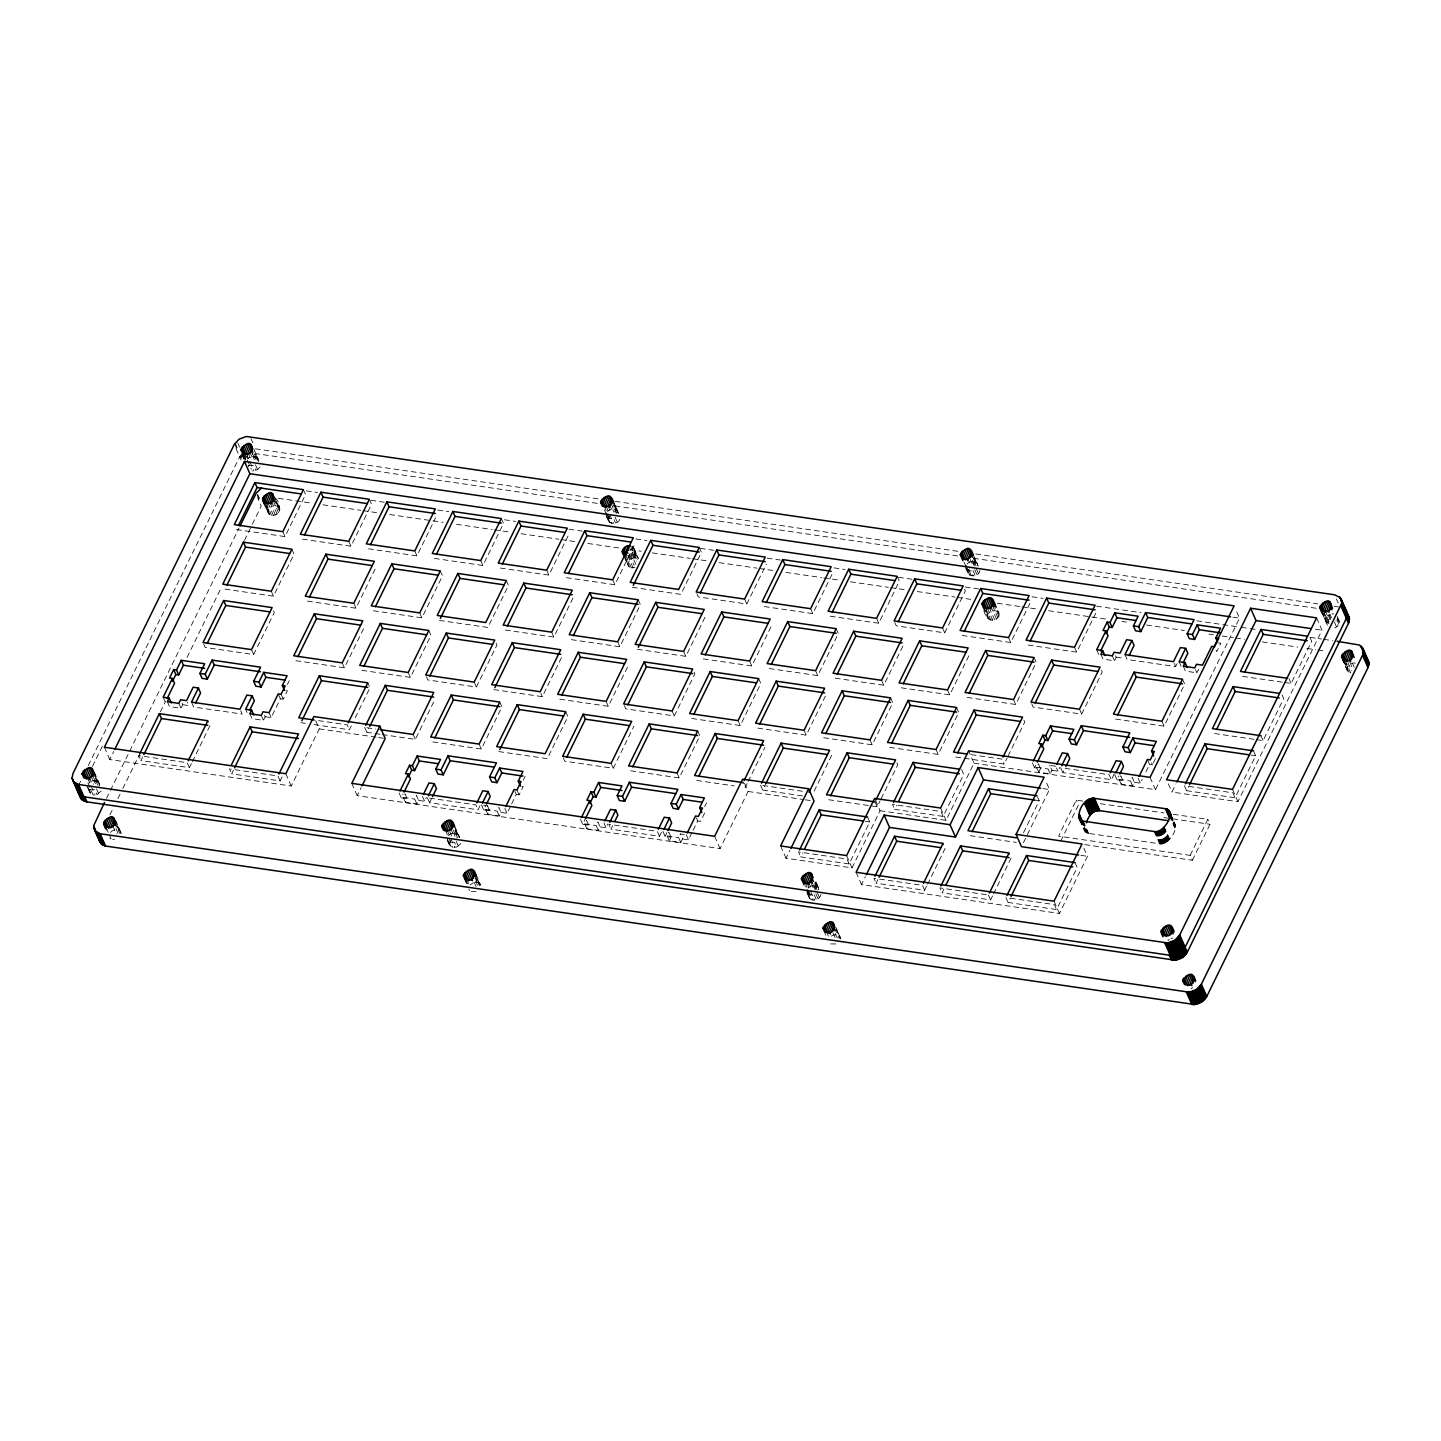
<?xml version="1.0" encoding="UTF-8"?>
<svg xmlns="http://www.w3.org/2000/svg" width="1441" height="1441" viewBox="0 0 1441 1441"><rect width="100%" height="100%" fill="white"/><g stroke="black" fill="none" stroke-linecap="round" stroke-linejoin="round"><path stroke-width="0.75" stroke-dasharray="5 3.75" d="M1079.903 820.325L1084.623 830.989L1087.595 833.24L1159.645 843.832C1169.173 845.885 1182.647 823.82 1170.831 821.028M88.279 788.749L91.648 794.585L89.738 792.442L90.062 789.47M248.482 466.866L248.933 465.335M275.303 498.046C281.517 503.521 281.86 516.238 271.574 515.284C265.792 514.599 267.99 506.962 272.583 506.115M812.274 895.149L807.626 893.744L809.788 898.662L808.959 895.978L810.418 893.006M979.826 570.42C979.34 578.489 963.146 576.958 969.289 568.889M987.301 616.19C987.643 609.507 1001.459 608.372 998.829 616.28C992.867 625.664 983.374 616.388 983.699 607.976M1337.212 616.532L1339.373 621.449L1339.049 624.439L1336.888 619.522M635.805 564.404L631.302 554.137L634.202 549.958L632.149 546.355L637.552 558.658C628.546 553.956 623.287 571.14 634.959 567.34M820.956 894.555C820.127 898.77 814.885 901.201 811.013 899.58L805.249 886.449M460.832 843.579L456.635 847.128L454.473 842.192L450.763 842.643L447.953 841.256L450.114 846.173L449.286 843.471L450.745 840.517M619.684 519.462C617.469 526.217 603.833 523.533 609.597 516.382M1331.43 617.631L1329.989 614.334L1326.801 616.46L1328.962 621.377L1327.503 624.349L1321.739 611.2M1345.21 660.446L1350.613 672.767C1342.904 671.092 1349.605 661.347 1355.315 663.166M1084.659 826.45L1084.407 830.592M78.408 785.723L81.38 779.671M88.297 765.549L240.035 456.058L241.476 459.337M92.44 766.432L102.329 746.258M315.651 720.662L319.254 728.876L291.226 786.029L109.786 759.551L113.731 751.5M106.508 798.458L109.462 792.406M110.453 790.389L239.044 528.054M109.93 814.813L112.902 808.761M117.838 798.656L121.801 790.587M122.791 788.569L139.597 754.273M160.365 711.89L165.319 701.803M187.078 657.402L221.698 586.775M244.448 540.375L251.364 526.235M252.355 524.218L261.253 506.061L257.651 497.847M191.365 763.658L189.401 767.657L140.912 760.596L142.875 756.579M167.39 701.713L169.552 706.63L180.99 708.306L182.755 704.703L180.593 699.768M236.486 529.531L284.976 536.592L305.564 494.587L303.403 489.67M192.337 761.659L209.99 725.652L207.828 720.734M224.976 589.099L273.448 596.178L294.036 554.155L291.875 549.237M203.757 644.181L205.198 647.459L253.688 654.538L274.276 612.533L272.115 607.598M282.076 776.897L280.112 780.896L231.623 773.835L233.586 769.836M249.833 713.745L251.995 718.663L263.415 720.338L265.18 716.735L263.019 711.8M302.466 539.15L350.956 546.229L371.544 504.224L369.382 499.288M265.18 716.735L271.16 717.6L280.383 698.795L278.221 693.86M287.335 684.565L289.245 680.692M280.383 698.795L283.229 699.209L287.353 690.815L284.489 690.383M307.437 601.131L355.927 608.21L375.525 568.204M295.909 660.699L344.399 667.777L364.987 625.772M368.446 548.787L416.935 555.866L435.56 517.841M314.102 724.607L349.37 729.758L351.334 725.76M355.243 717.762L369.959 687.753L367.797 682.818M373.417 610.768L421.889 617.829L442.495 575.824L440.334 570.906M380.082 734.244L366.861 732.316L368.824 728.317M361.889 670.335L410.379 677.414L430.967 635.391L428.806 630.474M744.475 783.256L748.095 791.469L720.068 848.623L357.206 795.666L361.061 787.777M434.425 558.406L482.897 565.484L503.503 523.479L501.342 518.544M382.279 734.568L415.332 739.395L434.948 699.371M416.863 803.988L414.702 799.053L416.467 795.45L418.629 800.385L416.863 803.988L405.443 802.313L407.209 798.71L401.228 797.846L403.084 794.081M405.443 802.313L403.282 797.395L405.047 793.793L407.209 798.71M426.428 676.676L427.869 679.954L476.341 687.033L496.947 645.028L494.767 640.092M418.629 800.385L424.609 801.25L426.482 797.413M480.015 805.753L478.034 809.788L429.562 802.709L431.525 798.692M500.387 568.042L548.877 575.121L569.465 533.098M432.84 741.935L481.312 749.014L501.9 707.009L499.739 702.073M505.359 630.023L553.848 637.102L573.464 597.078M499.288 816.02L497.127 811.085L498.892 807.482L501.054 812.418L499.288 816.02L487.869 814.345L489.634 810.743L483.654 809.878L485.545 806.041M487.869 814.345L485.707 809.428L487.472 805.825L483.492 805.231M493.831 689.591L542.32 696.669L562.909 654.664M566.367 577.661L614.857 584.74L635.445 542.735M501.054 812.418L507.034 813.282L510.726 805.753M511.645 803.88L516.256 794.459L514.095 789.542M523.227 780.247L525.118 776.375M516.256 794.459L519.12 794.892L523.227 786.48L520.381 786.065M571.338 639.642L619.828 646.721L640.416 604.716L638.255 599.78M559.81 699.209L608.3 706.288L628.888 664.283M598.303 830.466L596.142 825.531L597.907 821.928L600.068 826.864L598.303 830.466L586.865 828.791L588.63 825.189L582.668 824.324L585.424 818.668M586.865 828.791L584.704 823.874L586.469 820.271L588.63 825.189M563.341 757.912L564.782 761.19L613.272 768.269L633.86 726.264M637.318 649.279L685.808 656.357L706.396 614.334M600.068 826.864L606.049 827.728L607.922 823.892M661.455 832.232L659.474 836.266L610.984 829.187L612.965 825.171M624.349 705.568L625.79 708.846L674.28 715.925L694.868 673.92L692.707 668.984M696.886 593.638L698.327 596.934L746.798 603.995L766.414 563.989M630.762 770.827L679.233 777.906L699.84 735.901L697.678 730.965M684.313 834.537L680.332 833.961L682.494 838.896L680.728 842.499L669.29 840.824L671.056 837.221L665.094 836.356L666.967 832.52M669.29 840.824L667.129 835.906L668.894 832.304L671.056 837.221M703.298 658.897L751.77 665.976L772.358 623.971M680.728 842.499L678.567 837.563L680.332 833.961M691.77 718.483L740.242 725.543L760.83 683.538L758.668 678.621M682.494 838.896L688.474 839.761L692.166 832.232M693.085 830.358L697.696 820.956L695.535 816.02M704.667 806.726L706.558 802.853M704.667 812.958L700.542 821.37L697.696 820.956M764.306 606.553L812.778 613.632L833.366 571.627M747.177 783.526L745.213 787.525L743.052 782.607M748.149 781.526L764.829 747.519M769.26 668.534L817.749 675.613L838.338 633.608L836.176 628.672M802.385 795.864L762.703 790.082L764.667 786.084M757.75 728.101L806.221 735.18L825.837 695.174M830.268 616.19L878.758 623.251L899.346 581.245L897.185 576.328M814.129 791.163L831.781 755.156M875.534 800.457L880.037 810.725L852.027 867.878L786.047 858.26L789.902 850.37M835.24 678.171L883.729 685.232L903.327 645.226M867.572 817.011L869.734 821.946L849.145 863.952L800.674 856.873L802.619 852.874M823.712 737.738L872.201 744.817L892.79 702.794L890.628 697.876M894.807 622.53L896.248 625.808L944.738 632.887L965.326 590.882L963.164 585.947M828.683 799.719L877.173 806.78L880.109 800.782M881.081 798.782L897.761 764.775L895.6 759.857M901.219 687.789L949.709 694.868L970.297 652.863M961.579 769.476L963.741 774.411L943.135 816.417L894.663 809.338L896.626 805.339M1083.848 848.083L1087.451 856.296L1059.441 913.468L861.502 884.576L865.375 876.704M889.691 747.357L938.181 754.436L958.769 712.43L956.608 707.495M926.581 886.287L924.618 890.286L876.128 883.207L878.091 879.208M962.228 635.445L1010.699 642.524L1031.306 600.501M880.037 810.725L946.017 820.343L974.026 763.19L968.622 750.869M927.554 884.288L945.206 848.263L943.044 843.345M967.199 697.426L1015.671 704.487L1036.259 662.482L1034.098 657.564M955.671 756.993L1004.143 764.072L1007.097 758.074M1008.07 756.057L1024.749 722.049L1022.57 717.132M992.543 895.906L990.597 899.905L942.108 892.826L944.071 888.827M1028.208 645.064L1076.679 652.143L1096.295 612.137M1055.767 766.252L1049.805 765.387L1051.966 770.305L1050.201 773.907L1038.763 772.232L1040.528 768.629L1034.548 767.765L1036.403 764M1038.763 772.232L1036.601 767.314L1038.367 763.712L1040.528 768.629M1050.201 773.907L1048.039 768.972L1049.805 765.387M993.533 893.906L1011.186 857.899L1009.024 852.982M1023.506 832.736L1039.195 800.728L1037.034 795.81M1031.72 703.766L1033.161 707.045L1081.651 714.124L1102.239 672.118L1100.077 667.183M1051.966 770.305L1057.928 771.169L1059.819 767.351M1023.416 842.733L1049.498 789.506L1045.896 781.292M1100.888 654.196L1103.049 659.113L1114.487 660.789L1116.253 657.186L1114.091 652.251M1114.325 773.673L1111.371 779.707L1062.882 772.646L1064.845 768.611M1074.986 862.601L1077.166 867.536L1056.559 909.541L1008.088 902.462L1010.051 898.464M1082.803 801.106L1076.229 800.133L1058.577 836.158L1190.176 855.36L1192.337 860.277L1084.857 844.606M1060.738 841.076L1078.39 805.069L1076.229 800.133M1132.626 785.939L1130.465 781.004L1132.23 777.401L1134.391 782.337L1132.626 785.939L1121.188 784.264L1122.953 780.662L1116.973 779.797L1118.864 775.96M1121.188 784.264L1119.027 779.347L1120.792 775.744L1122.953 780.662M1125.007 654.592L1127.168 659.51L1175.64 666.589L1177.621 662.554M1115.64 719.077L1164.112 726.156L1184.718 684.151L1182.557 679.233M1134.391 782.337L1140.353 783.202L1142.209 779.437M1145.901 771.926L1149.576 764.396L1147.414 759.461M1183.313 666.21L1185.475 671.146L1196.913 672.803L1198.678 669.2M1153.25 763.136L1156.547 756.417M974.026 763.19L1155.466 789.668L1239.53 618.153L1235.928 609.957M1316.588 617.883L1321.991 630.203L1237.927 801.7L1171.947 792.064L1175.91 783.994M1253.49 750.833L1255.651 755.75L1235.063 797.774L1186.573 790.695L1188.537 786.696M1190.176 855.36L1207.828 819.353L1172.74 814.219M1192.337 860.277L1209.99 824.27L1207.828 819.353M1256.48 739.647L1263.091 740.602L1283.679 698.597L1281.517 693.661M1284.489 682.476L1291.1 683.43L1311.688 641.425L1309.527 636.508M1326.801 616.46L1325.486 620.873L1328.98 623.503L1323.577 611.2M260.01 466.956L257.579 469.622L252.121 470.955M101.14 791.091L96.961 794.639L93.251 795.072L85.685 777.834M247.51 455.878L243.205 459.535L241.043 454.599M967.127 563.953C969.703 560.585 977.628 560.027 977.664 565.502L974.062 557.289M88.91 783.093L90.333 781.869M110.525 832.358C113.118 828.971 121.008 828.413 121.062 833.889L115.658 821.586M808.257 888.088C810.851 884.702 818.74 884.144 818.794 889.619L816.092 883.459M1334.852 627.988L1338.041 625.88L1335.879 620.963M607.436 511.465L610.642 509.357M448.565 835.582C451.177 832.214 459.067 831.637 459.121 837.131L455.518 828.917M470.198 884.846L473.387 882.739M1167.93 940.577L1169.372 939.352M831.313 936.128C834.213 933.858 840.571 934.218 840.427 938.884L835.906 928.616M1191.005 988.616L1192.752 987.733M1171.119 938.469L1172.992 938.001M94.025 772.322L99.447 784.625L98.6 781.941L95.79 780.554L92.08 780.986L93.521 784.282M449.16 842.156L451.339 847.092L456.635 847.128M476.088 891.457L470.793 891.421M835.78 943.945L830.466 943.909M255.597 454.347L258.299 460.508C258.263 455.032 250.356 455.59 247.762 458.977L245.961 454.87M252.049 454.059L252.986 453.861M274.456 505.665L277.879 506.169L279.806 508.313M614.388 504.8L617.991 512.996L617.144 510.312L612.515 508.907L613.956 512.185M966.497 569.627L971.144 571.032L973.305 575.95M1331.862 613.884L1333.7 613.902M112.722 839.419L114.541 839.419M475.278 882.288L478.7 882.775L480.736 886.395L475.332 874.075M255.417 448.817L598.393 498.874M615.163 501.342L959.166 551.525M975.773 553.974L1317.722 603.851M1334.168 606.283L1338.617 606.931M597.295 503.359L255.796 453.609L258.912 461.102M615.091 505.953L957.905 555.992M973.486 558.261L1316.299 608.282M1232.866 617.18L1239.53 618.153M1315.399 629.231L1321.991 630.203M306.375 490.859L317.506 492.48M370.931 500.279L384.279 502.243M437.704 510.024L448.835 511.663M504.494 519.769L515.626 521.408M569.051 529.207L582.398 531.153M635.823 538.952L646.955 540.573M700.38 548.373L713.745 550.318M767.17 558.117L780.518 560.063M833.943 567.862L845.074 569.483M898.5 577.283L911.865 579.228M965.29 587.027L978.637 588.973M1032.062 596.772L1043.194 598.393M1096.619 606.193L1141.146 612.695M1196.787 620.819L1239.08 626.997M1241.313 627.321L1247.996 628.294M1250.212 628.618L1256.894 629.591M1310.319 637.39L1321.451 639.011M1323.667 639.336L1332.583 640.633M278.383 498.298L311.778 503.179M322.91 504.8L360.754 510.33M362.97 510.654L378.569 512.924M389.682 514.545L443.108 522.344M456.473 524.29L492.083 529.495M494.317 529.82L509.898 532.089M521.03 533.71L558.874 539.24M561.089 539.564L576.67 541.834M587.802 543.455L618.982 548.012M630.095 549.633L641.227 551.255M652.359 552.894L690.203 558.406M692.437 558.73L708.017 560.999M719.149 562.638L756.993 568.15M759.209 568.475L774.79 570.762M785.921 572.383L821.55 577.571M823.766 577.895L839.346 580.183M850.478 581.804L888.322 587.316M890.556 587.64L906.137 589.927M917.269 591.549L955.113 597.06M957.328 597.403L970.694 599.348M997.406 603.239L1019.67 606.499M1021.885 606.823L1037.466 609.093M1048.598 610.714L1108.705 619.486M1122.053 621.431L1126.52 622.08M1146.55 625.016L1184.394 630.528M1208.873 634.112L1213.322 634.76M1222.238 636.057L1233.37 637.679M1235.585 638.003L1244.484 639.3M1262.298 641.911L1297.909 647.099M1306.825 648.396L1315.723 649.693M1317.957 650.017L1324.621 651.008M1217.987 642.866L1220.851 643.28L1216.726 651.674L1214.565 646.757M1116.253 657.186L1122.215 658.051M632.347 587.298L680.836 594.376L701.425 552.353L699.263 547.436M1242.61 676.369L1282.292 682.151M439.397 620.387L487.869 627.465L508.457 585.46L506.295 580.525M1214.601 733.523L1254.264 739.323M1251.238 755.12L1255.651 755.75M1149.576 764.396L1152.44 764.811L1150.999 761.532M971.144 754.634L1001.981 759.137L1004.143 764.072M1065.115 768.359L1109.192 774.79L1111.371 779.707M1188.825 786.408L1232.902 792.838L1235.063 797.774M1036.601 767.314L1048.039 768.972M1119.027 779.347L1130.465 781.004M1042.906 788.551L1049.498 789.506M1100.348 803.664L1163.968 812.94M1163.932 817.551L1170.506 818.506M1172.704 818.83L1209.99 824.27M1034.8 800.097L1039.195 800.728M318.551 720.644L347.209 724.841L349.37 729.758M366.897 727.705L375.723 729.002M762.757 785.471L802.421 791.271M182.755 704.703L188.735 705.568L187.276 702.289M300.881 722.68L305.294 723.328M498.802 751.572L547.292 758.65L567.88 716.627L565.719 711.71M696.742 780.464L734.19 785.921M319.254 728.876L376.425 737.216M378.623 737.54L385.215 738.494M748.095 791.469L803.069 799.485M805.267 799.809L814.057 801.088M970.117 835.672L1016.409 842.427M865.339 821.298L869.734 821.946M1080.858 855.342L1087.451 856.296M429.598 798.116L475.872 804.871L478.034 809.788M403.282 797.395L414.702 799.053M485.707 809.428L497.127 811.085M584.704 823.874L596.142 825.531M667.129 835.906L678.567 837.563M986.22 894.663L939.946 887.908L942.108 892.826M1010.321 898.175L1054.398 904.606L1056.559 909.541M89.486 789.668L94.8 789.704L96.961 794.639M248.356 465.533L253.67 465.587L255.832 470.505M1337.446 619.324L1339.373 621.449M109.894 838.014L111.119 838.932L105.715 826.612M606.823 517.121L609.633 518.526L613.344 518.076L615.505 523.011M468.883 889.277L469.586 890.502M1336.383 598.898L1338.185 603.004M1337.338 617.991L1339.5 622.908M1334.438 622.188L1336.6 627.105M1352.469 663.238L1354.27 667.345M1329.088 614.857L1330.89 618.964M1349.821 662.067L1352.523 668.228M1328.242 615.217L1330.403 620.152M1325.414 611.2L1329.016 619.414M1347.929 662.518L1351.532 670.731M1323.991 613.794L1327.972 622.818M1345.624 663.058L1347.425 667.165M1321.991 610.714L1327.395 623.016M1343.606 659.96L1349.01 672.281M1343.354 660.464L1346.975 668.678M1320.785 609.795L1327.629 625.394M1342.4 659.059L1347.803 671.38M1321.865 612.659L1327.647 625.808M1341.697 657.817L1347.101 670.137M1288.938 678.513L1291.1 683.43M1260.929 735.685L1263.091 740.602M1195.454 669.525L1196.913 672.803M1179.098 661.743L1181.26 666.661M1232.523 789.38L1237.927 801.7M1174.199 663.31L1175.64 666.589M1161.95 721.239L1164.112 726.156M1184.412 785.759L1186.573 790.695M1112.326 655.853L1114.487 660.789M1168.345 783.85L1171.947 792.064M1170.56 813.625L1175.334 824.756M1170.885 814.94L1175.406 825.657M1170.867 815.858L1175.388 826.125M1170.794 816.345L1175.298 826.612M1169.786 814.777L1175.19 827.08M1169.624 815.246L1175.027 827.566M1096.673 649.711L1098.835 654.646M1169.408 815.714L1174.811 828.035M1150.062 777.347L1155.466 789.668M1164.112 826.522L1169.516 838.842M1163.86 826.99L1169.263 839.31M1163.571 827.44L1168.975 839.761M1163.229 827.891L1168.633 840.211M1162.851 828.323L1168.273 840.643M1162.455 828.737L1167.858 841.058M1162.022 829.133L1167.426 841.454M1161.554 829.512L1166.958 841.814M1138.192 778.284L1140.353 783.202M1161.05 829.854L1166.471 842.174M1160.545 830.178L1165.949 842.499M1160.005 830.466L1165.409 842.787M1159.447 830.736L1164.85 843.039M1158.87 830.953L1164.274 843.273M1158.294 831.151L1163.698 843.471M1157.717 831.313L1163.121 843.633M1157.123 831.439L1162.527 843.76M1156.529 831.529L1161.932 843.85M1155.934 831.583L1161.356 843.904M1074.518 647.225L1076.679 652.143M1155.358 831.601L1160.762 843.922M1154.799 831.565L1160.203 843.886M1154.241 831.511L1159.645 843.832M1114.812 774.862L1116.973 779.797M1079.489 709.206L1081.651 714.124M973.215 554.587L978.259 566.079M994.65 603.04L999.153 613.308M993.876 602.446L999.279 614.767M973.81 557.793L977.052 565.178M1008.538 637.588L1010.699 642.524M973.594 558.82L976.296 564.962M993.425 603.959L998.829 616.28M974.026 561.414L976.187 566.331M972.603 560.261L975.305 566.403M976.205 568.456L978.367 573.392M992.435 605.4L997.838 617.721M972.189 561.396L974.35 566.331M970.261 559.432L972.063 563.539M974.764 569.681L976.926 574.617M990.976 606.643L996.397 618.946M1060.702 767.711L1062.882 772.646M1083.254 821.154L1088.657 833.456M967.613 558.261L970.315 564.422M973.017 570.564L975.179 575.499M989.228 607.526L994.632 619.828M1082.713 821.046L1088.117 833.366M1082.191 820.92L1087.595 833.24M1081.705 820.74L1087.108 833.06M1081.254 820.541L1086.658 832.862M1080.822 820.307L1086.226 832.628M987.355 607.976L992.759 620.296M1080.426 820.037L1085.83 832.358M1079.759 819.911L1085.145 831.727M1056.487 767.891L1057.928 771.169M969.307 571.014L971.468 575.95M985.536 607.958L990.94 620.278M966.118 565.412L968.28 570.33M985.95 610.552L987.751 614.659M964.119 562.314L969.883 575.445M983.933 607.472L989.337 619.792M965.668 566.925L967.83 571.843M965.794 568.384L968.658 574.545M982.726 606.571L988.13 618.873M1013.509 699.569L1015.671 704.487M1032.386 762.847L1034.548 767.765M942.576 627.97L944.738 632.887M1054.037 901.147L1059.441 913.468M947.548 689.933L949.709 694.868M1005.926 897.545L1008.088 902.462M936.02 749.518L938.181 754.436M876.596 618.333L878.758 623.251M988.436 894.987L990.597 899.905M940.613 808.041L946.017 820.343M943.135 816.417L940.973 811.499L892.501 804.42L894.663 809.338M881.568 680.314L883.729 685.232M870.04 739.881L872.201 744.817M810.617 608.696L812.778 613.632M924.618 890.286L922.456 885.35L873.966 878.271L876.128 883.207M875.011 801.862L877.173 806.78M815.588 670.677L817.749 675.613M804.06 730.263L806.221 735.18M744.637 599.078L746.798 603.995M856.098 872.273L861.502 884.576M846.606 855.576L852.027 867.878M849.145 863.952L846.984 859.034L798.512 851.955L800.674 856.873M749.608 661.059L751.77 665.976M815.966 882.018L818.668 888.178M835.78 927.175L840.283 937.425M816.146 882.829L819.389 890.214M837.779 932.075L839.581 936.182M814.94 881.91L818.182 889.295M814.741 882.937L817.443 889.097M834.555 928.094L839.058 938.361M815.156 885.531L817.317 890.466M813.733 884.378L816.435 890.538M817.335 892.591L819.497 897.509M835.366 933.642L837.167 937.749M813.318 885.513L815.48 890.448M811.391 883.549L813.192 887.656M815.894 893.816L818.056 898.734M833.024 932.813L835.726 938.974M738.08 720.626L740.242 725.543M808.743 882.378L811.445 888.539M814.147 894.699L816.308 899.616M806.87 882.829L814.435 900.085M805.033 882.829L812.616 900.067M826.666 932.075L828.467 936.182M807.248 889.529L809.41 894.447M760.542 785.165L762.703 790.082M806.798 891.042L808.959 895.978M823.856 930.688L826.558 936.848M806.924 892.501L809.085 897.419M780.626 845.939L786.047 858.26M683.628 651.422L685.808 656.357M612.443 499.234L617.847 511.537M634.076 548.499L638.579 558.748M613.542 502.098L618.585 513.59M633.374 547.256L637.877 557.523M634.202 549.958L637.805 558.153M614.136 505.305L617.378 512.69M612.119 502.207L616.622 512.474M633.752 551.471L637.354 559.684M614.334 508.925L616.496 513.843M630.564 545.869L635.967 558.171M611.128 503.648L614.731 511.861M632.743 552.912L636.364 561.125M628.726 545.851L634.13 558.171M609.687 504.872L612.389 511.033M615.091 517.193L617.252 522.128M630.456 554.515L632.257 558.622M607.94 505.755L610.642 511.915M629.555 555.019L634.058 565.286M628.708 555.397L630.51 559.504M606.049 506.223L613.614 523.461M627.682 555.487L633.085 567.79M604.229 506.205L611.795 523.443M625.844 555.469L631.266 567.79M606.445 512.906L608.606 517.841M604.427 509.826L610.191 522.957M625.16 557.037L629.663 567.304M605.995 514.437L608.156 519.354M625.808 559.594L627.61 563.683M606.121 515.896L608.985 522.056M623.935 556.118L628.456 566.385M672.118 710.989L674.28 715.925M612.695 579.822L614.857 584.74M714.664 836.302L720.068 848.623M677.072 772.97L679.233 777.906M617.667 641.803L619.828 646.721M686.312 834.843L688.474 839.761M606.139 701.371L608.3 706.288M662.932 831.421L665.094 836.356M546.715 570.186L548.877 575.121M659.474 836.266L657.312 831.349L608.822 824.27L610.984 829.187M611.11 763.352L613.272 768.269M551.687 632.167L553.848 637.102M603.887 822.811L606.049 827.728M540.879 693.373L542.32 696.669M480.736 560.567L482.897 565.484M580.507 819.389L582.668 824.324M474.179 682.115L476.341 687.033M414.774 550.93L416.935 555.866M516.959 789.956L519.12 794.892M479.151 744.096L481.312 749.014M419.727 612.911L421.889 617.829M504.872 808.365L507.034 813.282M487.472 805.825L489.634 810.743M481.492 804.943L483.654 809.878M408.217 672.479L410.379 677.414M348.794 541.294L350.956 546.229M454.672 826.233L459.715 837.725M476.106 874.669L480.61 884.936M455.266 829.422L458.508 836.807M476.881 878.686L478.7 882.775M413.171 734.46L415.332 739.395M455.05 830.448L457.77 836.591M474.882 875.588L479.385 885.855M455.482 833.042L457.644 837.96M475.296 878.199L477.097 882.306M353.766 603.275L355.927 608.21M453.158 829.836L456.761 838.032M475.692 881.135L477.493 885.242M453.645 833.024L455.086 836.302M450.817 829.007L453.519 835.168M456.221 841.31L458.382 846.245M474.233 882.36L476.034 886.467M449.97 831.943L451.772 836.05M447.178 830.34L454.762 847.578M445.359 830.322L452.924 847.578M466.992 879.586L468.793 883.693M465.389 879.1L468.091 885.26M447.124 838.554L449.286 843.471M465.137 879.604L466.938 883.711M464.182 878.199L466.884 884.36M447.25 840.013L449.412 844.93M427.401 797.792L429.562 802.709M422.447 796.333L424.609 801.25M250.914 438.55L252.715 442.657M253.67 448.781L258.173 459.049M277.284 502.963L279.086 507.07M274.529 497.451L279.932 509.772M256.264 456.905L258.425 461.84M276.078 502.062L277.879 506.169M254.246 453.825L256.948 459.985M274.06 498.982L279.482 511.303M254.661 456.419L256.102 459.715M252.355 453.213L255.057 459.373M273.07 500.423L278.473 512.744M252.841 456.419L254.282 459.697M249.995 452.384L252.697 458.544M255.417 464.704L257.579 469.622M271.629 501.648L277.032 513.969M342.238 662.86L344.399 667.777M399.067 792.91L401.228 797.846M282.814 531.675L284.976 536.592M248.248 453.267L250.95 459.427M269.881 502.531L275.285 514.851M246.375 453.717L253.94 470.973M268.008 502.981L273.412 515.302M243.727 452.024L251.4 469.316M266.171 502.981L271.574 515.284M364.699 727.381L366.861 732.316M266.585 505.575L268.386 509.682M242.971 452.618L245.132 457.554M243.853 455.284L245.654 459.391M264.586 502.495L269.989 514.797M243.619 455.788L245.42 459.877M266.135 507.088L267.936 511.195M237.783 442.981L239.584 447.088M242.286 453.249L244.448 458.166M263.361 501.576L268.765 513.897M242.845 455.176L244.646 459.283M264.46 504.44L268.062 512.654M241.62 453.915L243.781 458.85M235.099 442.999L237.801 449.16M240.503 455.32L241.944 458.598M257.633 494.317L259.434 498.424M234.631 443.738L237.333 449.898M257.146 495.056L258.966 499.162M236.036 448.583L241.079 460.093M271.286 591.242L273.448 596.178M351.802 783.346L357.206 795.666M281.067 694.274L283.229 699.209M251.527 649.621L253.688 654.538M268.999 712.683L271.16 717.6M261.253 715.402L263.415 720.338M285.822 773.727L291.226 786.029M280.112 780.896L277.951 775.979L229.461 768.9L231.623 773.835M245.618 709.26L247.059 712.556M240.719 710.827L242.16 714.106L193.67 707.027L191.509 702.109M178.828 703.37L180.99 708.306M163.175 697.228L165.355 702.163M189.401 767.657L187.24 762.739L138.75 755.66L140.912 760.596M104.382 747.249L109.786 759.551M94.097 771.674L100.041 785.219M115.532 820.127L120.936 832.448M95.592 776.915L99.555 785.957M117.207 826.179L119.009 830.286M95.376 777.942L98.979 786.156M115.208 823.099L119.711 833.366M95.79 780.554L97.952 785.471M93.485 777.329L96.187 783.49M116.001 828.647L118.702 834.807M93.971 780.536L95.412 783.814M91.143 776.501L93.845 782.661M96.547 788.821L98.709 793.757M112.758 825.765L116.361 833.979M89.396 777.383L92.098 783.544M87.505 777.852L95.07 795.09M87.451 786.065L89.612 790.983M87.577 787.506L90.441 793.685M104.491 825.693L107.391 832.664"/><path stroke-width="1.5" d="M77.49 788.767L78.715 793.595L84.785 796.945L86.946 801.862L1175.19 960.192L1182.431 957.508L1187.312 952.177L1348.524 623.251L1349.352 617.991L1346.687 613.812M1337.032 641.281L1359.403 645.028L1363.24 649.315L1362.916 654.52L1201.362 984.203L1196.48 989.535L1189.239 992.201L100.15 833.727L95.394 831.115L93.719 825.711L104.527 802.493M1078.679 816.038L1079.453 819.064L1082.713 821.046L1154.241 831.511C1163.77 833.582 1177.225 811.499 1165.427 808.707L1094.421 798.35C1084.334 797.666 1075.725 812.13 1080.462 820.613M1341.877 602.968L1340.202 597.583L1334.582 594.791L246.357 436.479L239.116 439.145L234.235 444.494L73.005 773.403L72.068 777.942L73.761 781.851L78.535 784.48L1167.606 942.954L1174.865 940.271L1179.747 934.939L1341.877 602.968L1349.442 620.206M99.105 839.527L100.798 843.417L105.553 846.047L1194.643 1004.521L1201.902 1001.837L1206.765 996.506L1367.995 667.579L1368.824 662.338L1366.716 658.627M79.777 792.946L81.326 799.089L86.946 801.862M82.047 773.745C97.7 753.463 95.538 790.785 82.047 773.745L83.848 777.852M103.662 823.009C119.333 802.727 117.153 840.031 103.662 823.009L105.463 827.116M240.917 449.628C256.57 429.346 254.409 466.65 240.917 449.628L242.718 453.735M262.532 498.874C278.185 478.61 276.024 515.914 262.532 498.874L264.333 502.981M801.394 878.74C817.065 858.458 814.885 895.762 801.394 878.74L804.096 884.882M823.027 927.986C838.68 907.722 836.519 945.026 823.027 927.986L824.828 932.093M960.264 554.605C975.917 534.341 973.756 571.645 960.264 554.605L962.966 560.765M981.879 603.869C997.55 583.605 995.389 620.909 981.879 603.869L983.699 607.976M441.721 826.233C457.373 805.969 455.212 843.273 441.721 826.233L443.522 830.34M463.336 875.498C479.006 855.234 476.845 892.519 463.336 875.498L465.137 879.604M600.573 502.116C616.244 481.852 614.082 519.138 600.573 502.116L602.392 506.223M625.844 555.469C618.135 553.794 624.854 544.05 630.564 545.869M1161.068 931.228C1176.739 910.964 1174.577 948.25 1161.068 931.228L1162.869 935.335M1182.701 980.492C1198.354 960.228 1196.192 997.514 1182.701 980.492L1184.502 984.581M1319.938 607.093C1335.609 586.829 1333.447 624.133 1319.938 607.093L1321.739 611.2M1341.553 656.357C1357.224 636.093 1355.062 673.397 1341.553 656.357L1343.354 660.464M379.812 726.192L351.802 783.346L714.664 836.302L742.673 779.149L808.653 788.767L780.626 845.939L846.606 855.576L874.633 798.404L940.613 808.041L968.622 750.869L1150.062 777.347L1234.126 605.85L244.484 461.408L104.382 747.249L285.822 773.727L313.85 716.555L379.812 726.192L385.215 738.494L362.033 785.813M114.722 749.5L249.887 473.729L244.484 461.408M254.913 482.591L234.325 524.596L282.814 531.675L303.403 489.67L254.913 482.591L257.074 487.508L238.449 525.515M240.035 526.037L256.246 493.002L261.56 487.905M173.677 669.597L175.838 674.532L178.684 674.946L176.523 670.029L173.677 669.597L169.552 678.009L172.398 678.423L174.559 683.34L167.192 698.399M172.398 678.423L163.175 697.228L169.155 698.11L171.317 703.028M176.523 670.029L181.278 660.32L204.658 663.743L199.903 673.433L202.064 678.369L207.342 679.125L214.259 665.021L212.097 660.104L260.587 667.183L253.67 681.287L255.832 686.204L261.109 686.979L265.864 677.288L263.703 672.353L287.083 675.775L282.328 685.466L284.489 690.383M172.542 681.251L175.838 674.532M139.723 753.661L159.339 713.655L207.828 720.734L188.213 760.74M243.403 542.158L222.815 584.163L271.286 591.242L291.875 549.237L243.403 542.158L245.564 547.094L226.921 585.1M178.684 674.946L183.439 665.256L181.278 660.32M169.155 698.11L167.39 701.713L178.828 703.37L180.593 699.768L186.555 700.65L193.13 687.231L198.426 688.005L200.587 692.941L195.652 703.01M143.848 754.58L161.5 718.573L159.339 713.655M223.625 600.519L203.037 642.542L251.527 649.621L272.115 607.598L223.625 600.519L225.787 605.454L207.144 643.461M198.426 688.005L191.509 702.109L239.999 709.188L246.897 695.084L252.193 695.859L254.355 700.776L249.653 710.359M207.342 679.125L205.18 674.208L212.097 660.104M320.893 492.21L300.304 534.233L348.794 541.294L369.382 499.288L320.893 492.21L323.054 497.145L304.429 535.151M252.193 695.859L245.618 709.26L251.599 710.143L253.76 715.06M261.109 686.979L258.948 682.061L263.703 672.353M325.864 554.191L305.276 596.214L353.766 603.275L374.354 561.269L325.864 554.191L328.026 559.126L309.401 597.132M251.599 710.143L249.833 713.745L261.253 715.402L263.019 711.8L268.999 712.683L278.221 693.86L281.067 694.274L285.192 685.88L282.328 685.466M231.425 764.901L250.05 726.894L298.539 733.973L278.924 773.979M234.577 767.819L252.211 731.812L250.05 726.894M314.336 613.776L293.748 655.781L342.238 662.86L362.826 620.837L314.336 613.776L316.498 618.693L297.873 656.7M386.872 501.846L366.284 543.851L414.774 550.93L435.362 508.925L386.872 501.846L389.034 506.764L370.409 544.788M348.182 722.824L367.797 682.818L319.308 675.739L298.719 717.762L314.138 720.014M301.853 720.68L321.469 680.674L319.308 675.739M391.844 563.827L371.256 605.832L419.727 612.911L440.334 570.906L391.844 563.827L394.005 568.745L375.381 606.751M380.316 623.395L359.728 665.4L408.217 672.479L428.806 630.474L380.316 623.395L382.477 628.33L363.853 666.336M452.852 511.465L432.264 553.488L480.736 560.567L501.342 518.544L452.852 511.465L455.014 516.4L436.389 554.407M365.672 725.381L385.287 685.376L433.777 692.455L413.171 734.46L380.118 729.632M369.797 726.318L387.449 690.293L385.287 685.376M457.824 573.446L437.235 615.469L485.707 622.53L506.295 580.525L457.824 573.446L459.985 578.381L440.37 618.387M446.296 633.031L425.707 675.036L474.179 682.115L494.767 640.092L446.296 633.031L448.457 637.949L429.832 675.955M518.832 521.102L498.226 563.107L546.715 570.186L567.304 528.181L518.832 521.102L520.994 526.019L502.351 564.043M409.55 765.279L411.712 770.215L414.576 770.629L412.414 765.693L409.55 765.279L405.443 773.691L408.289 774.105L410.451 779.023L404.002 792.19M399.986 791.037L408.289 774.105M412.414 765.693L417.169 756.003L440.532 759.425L435.776 769.116L437.956 774.033L443.234 774.808L450.15 760.704L447.989 755.786L496.461 762.847L489.544 776.969L491.723 781.887L497.001 782.661L501.756 772.97L499.595 768.035L522.957 771.457L518.22 781.148L520.381 786.065M408.415 776.933L411.712 770.215M451.267 695.012L430.679 737.017L479.151 744.096L499.739 702.073L451.267 695.012L453.429 699.93L434.786 737.936M414.576 770.629L419.331 760.938L417.169 756.003M523.785 583.083L503.197 625.088L551.687 632.167L572.275 590.162L523.785 583.083L525.947 588L507.322 626.024M423.384 794.405L429.022 782.913L434.299 783.688L436.461 788.605L432.516 796.675M428.373 795.774L434.299 783.688M443.234 774.808L441.072 769.89L447.989 755.786M512.275 642.65L491.669 684.655L540.159 691.734L560.747 649.729L512.275 642.65L514.437 647.585L494.821 687.591M584.794 530.72L564.206 572.743L612.695 579.822L633.283 537.799L584.794 530.72L586.955 535.656L568.33 573.662M517.229 704.631L496.641 746.636L545.13 753.715L565.719 711.71L517.229 704.631L519.39 709.566L499.793 749.572M476.863 802.853L482.789 790.767L488.067 791.523L490.228 796.459L486.482 804.114M482.447 803.033L488.067 791.523M497.001 782.661L494.839 777.726L499.595 768.035M589.765 592.719L569.177 634.724L617.667 641.803L638.255 599.78L589.765 592.719L591.927 597.637L573.302 635.643M578.237 652.287L557.649 694.292L606.139 701.371L626.727 659.366L578.237 652.287L580.399 657.204L561.774 695.21M505.791 806.474L514.095 789.542L516.959 789.956L521.066 781.562L518.22 781.148M650.774 540.357L630.185 582.362L678.675 589.441L699.263 547.436L650.774 540.357L652.935 545.292L633.32 585.298M583.209 714.268L562.62 756.273L611.11 763.352L631.698 721.329L583.209 714.268L585.37 719.185L566.745 757.191M655.745 602.338L635.157 644.343L683.628 651.422L704.235 609.417L655.745 602.338L657.907 607.273L638.291 647.279M644.217 661.905L623.629 703.928L672.118 710.989L692.707 668.984L644.217 661.905L646.379 666.841L627.754 704.847M590.99 791.757L593.152 796.693L595.998 797.107L593.836 792.19L590.99 791.757L586.865 800.169L589.729 800.584L591.891 805.501L585.424 818.668M581.425 817.515L589.729 800.584M593.836 792.19L598.591 782.481L621.972 785.903L617.216 795.594L619.378 800.512L624.655 801.286L631.572 787.182L629.411 782.265L677.9 789.344L670.984 803.448L673.145 808.365L678.423 809.14L683.178 799.449L681.017 794.513L704.397 797.936L699.642 807.626L701.803 812.544M589.855 803.412L593.152 796.693M716.753 549.994L696.165 591.999L744.637 599.078L765.243 557.073L716.753 549.994L718.915 554.911L700.29 592.917M595.998 797.107L600.753 787.416L598.591 782.481M649.189 723.886L628.6 765.891L677.072 772.97L697.678 730.965L649.189 723.886L651.35 728.822L632.725 766.828M604.824 820.884L610.462 809.392L615.739 810.166L617.901 815.084L614.929 821.136M609.813 822.253L615.739 810.166M624.655 801.286L622.494 796.369L629.411 782.265M721.725 611.975L701.137 653.98L749.608 661.059L770.196 619.054L721.725 611.975L723.886 616.892L705.261 654.898M710.197 671.542L689.609 713.547L738.08 720.626L758.668 678.621L710.197 671.542L712.358 676.459L693.733 714.484M782.733 559.612L762.145 601.636L810.617 608.696L831.205 566.691L782.733 559.612L784.895 564.548L766.252 602.554M658.303 829.332L664.229 817.245L669.507 818.002L671.668 822.937L667.904 830.592M663.869 829.512L669.507 818.002M678.423 809.14L676.261 804.204L681.017 794.513M744.042 780.608L763.64 740.602L715.168 733.523L694.58 775.528L743.052 782.607M698.687 776.447L717.33 738.44L715.168 733.523M787.705 621.593L767.098 663.599L815.588 670.677L836.176 628.672L787.705 621.593L789.866 626.529L771.223 664.535M687.231 832.952L695.535 816.02L698.381 816.435L702.506 808.041L699.642 807.626M776.177 681.161L755.57 723.184L804.06 730.263L824.648 688.24L776.177 681.161L778.338 686.096L759.695 724.102M848.695 569.249L828.107 611.254L876.596 618.333L897.185 576.328L848.695 569.249L850.874 574.166L832.232 612.191M761.532 783.165L781.13 743.142L829.62 750.221L809.031 792.226M765.657 784.084L783.292 748.077L781.13 743.142M853.666 631.23L833.078 673.235L881.568 680.314L902.156 638.309L853.666 631.23L855.828 636.147L837.203 674.154M842.138 690.797L821.55 732.803L870.04 739.881L890.628 697.876L842.138 690.797L844.3 695.733L825.675 733.739M914.675 578.868L894.086 620.891L942.576 627.97L963.164 585.947L914.675 578.868L916.836 583.803L898.211 621.81M790.875 848.407L814.057 801.088L808.653 788.767M799.485 849.956L819.1 809.95L867.572 817.011M875.984 799.863L895.6 759.857L847.11 752.778L826.522 794.784L875.011 801.862M804.582 848.875L821.262 814.867L819.1 809.95M830.646 795.72L849.271 757.696L847.11 752.778M919.646 640.849L899.058 682.872L947.548 689.933L968.136 647.928L919.646 640.849L921.808 645.784L903.183 683.791M908.118 700.434L887.53 742.439L936.02 749.518L956.608 707.495L908.118 700.434L910.28 705.351L891.655 743.358M980.655 588.504L960.066 630.51L1008.538 637.588L1029.144 595.583L980.655 588.504L982.816 593.422L964.191 631.446M884.126 815.102L856.098 872.273L1054.037 901.147L1082.047 843.976L1016.085 834.357L1044.095 777.185L978.115 767.567L950.087 824.72L955.491 837.041L889.529 827.404L884.126 815.102L950.087 824.72M893.474 802.421L913.09 762.397L959.364 769.152M898.59 801.34L915.251 767.332L913.09 762.397M866.329 874.723L889.529 827.404M874.957 876.272L894.555 836.266L943.044 843.345L923.429 883.351M985.626 650.485L965.038 692.491L1013.509 699.569L1034.098 657.564L985.626 650.485L987.787 655.403L969.163 693.427M879.082 877.209L896.716 841.202L894.555 836.266M1002.972 757.137L1022.57 717.132L974.098 710.053L953.51 752.058L966.731 754.003M957.635 752.995L976.259 714.988L974.098 710.053M1046.634 598.123L1026.046 640.146L1074.518 647.225L1095.106 605.202L1046.634 598.123L1048.796 603.058L1030.153 641.065M955.491 837.041L983.519 779.869L978.115 767.567M940.919 885.909L960.535 845.903L1009.024 852.982L989.409 892.988M1037.034 795.81L988.544 788.731L967.956 830.736L1016.445 837.815M1051.606 660.104L1030.999 702.127L1079.489 709.206L1100.077 667.183L1051.606 660.104L1053.767 665.04L1035.124 703.046M946.035 884.828L962.696 850.82L960.535 845.903M972.081 831.673L990.706 793.667L988.544 788.731M1042.87 735.216L1045.031 740.134L1047.895 740.548L1045.734 735.63L1042.87 735.216L1038.763 743.61L1041.609 744.024L1043.77 748.942L1037.322 762.127M1033.305 760.956L1041.609 744.024M1045.734 735.63L1050.489 725.94L1073.869 729.344L1069.114 739.035L1071.275 743.97L1076.553 744.727L1083.47 730.623L1081.308 725.706L1129.798 732.785L1122.881 746.888L1125.043 751.806L1130.32 752.58L1135.076 742.89L1132.914 737.954L1156.294 741.376L1151.539 751.067L1153.701 755.985M1041.753 746.852L1045.031 740.134M1047.895 740.548L1052.65 730.857L1050.489 725.94M1107.156 622.08L1109.318 626.997L1112.182 627.429L1110.02 622.494L1107.156 622.08L1103.049 630.474L1105.895 630.906L1108.057 635.823L1100.69 650.882M1105.895 630.906L1096.673 649.711L1102.653 650.593L1104.815 655.511M1110.02 622.494L1114.776 612.803L1138.138 616.208L1133.401 625.916L1135.562 630.834L1140.84 631.608L1147.757 617.505L1145.595 612.569L1194.085 619.648L1187.168 633.752L1189.329 638.687L1194.607 639.444L1199.362 629.753L1197.201 624.836L1220.581 628.24L1215.826 637.931L1217.267 641.227M1106.022 633.734L1109.318 626.997M1112.182 627.429L1116.937 617.739L1114.776 612.803M1102.653 650.593L1100.888 654.196L1112.326 655.853L1114.091 652.251L1120.053 653.133L1126.628 639.714L1131.906 640.488L1134.067 645.406L1129.132 655.493M1056.703 764.342L1062.341 752.832L1067.619 753.607L1069.78 758.542L1065.836 766.594M1061.693 765.693L1067.619 753.607M1076.553 744.727L1074.392 739.809L1081.308 725.706M1006.899 895.527L1026.514 855.522L1074.986 862.601M1131.906 640.488L1125.007 654.592L1173.478 661.671L1180.395 647.567L1185.673 648.324L1187.834 653.259L1183.151 662.842M1140.84 631.608L1138.678 626.673L1145.595 612.569M1011.024 896.464L1028.676 860.457L1026.514 855.522M1134.067 672.154L1113.479 714.16L1161.95 721.239L1182.557 679.233L1134.067 672.154L1136.228 677.072L1117.604 715.078M1110.182 772.772L1116.109 760.686L1121.386 761.46L1123.548 766.378L1119.801 774.051M1086.424 822.847C1087.991 816.903 1092.728 809.608 1099.825 810.653L1168.615 820.704M1115.748 772.952L1121.386 761.46M1130.32 752.58L1128.159 747.663L1132.914 737.954M1185.673 648.324L1179.098 661.743L1185.078 662.608L1187.24 667.543M1194.607 639.444L1192.446 634.526L1197.201 624.836M1185.078 662.608L1183.313 666.21L1194.733 667.885L1196.498 664.283L1202.478 665.148L1211.701 646.343L1214.565 646.757L1218.69 638.363L1215.826 637.931M1139.111 776.393L1147.414 759.461L1150.278 759.875L1154.385 751.481L1151.539 751.067M1250.608 608.246L1166.544 779.761L1232.523 789.38L1316.588 617.883L1250.608 608.246L1256.012 620.567L1176.901 781.977M1185.403 783.76L1205.018 743.754L1253.49 750.833M1279.302 693.355L1233.028 686.6L1212.439 728.606L1260.929 735.685M1307.329 636.183L1261.055 629.429L1240.449 671.434L1286.741 678.189M1189.527 784.697L1207.18 748.69L1205.018 743.754M1216.564 729.524L1235.189 691.518L1233.028 686.6M1244.574 672.371L1263.217 634.346L1261.055 629.429M1171.515 960.156L1169.353 955.239L1178.576 953.564L1185.15 947.241L1346.362 618.333L1347.191 613.073L1345.101 609.363M249.887 473.729L1230.632 616.856M1256.012 620.567L1311.004 628.582M257.074 487.508L301.169 493.939M323.054 497.145L367.131 503.575M389.034 506.764L435.308 513.518M455.014 516.4L501.288 523.155M520.994 526.019L565.07 532.468M586.955 535.656L631.032 542.086M652.935 545.292L699.209 552.047M718.915 554.911L765.189 561.666M784.895 564.548L831.169 571.302M850.874 574.166L894.933 580.597M916.836 583.803L960.913 590.234M982.816 593.422L1029.09 600.177M1048.796 603.058L1095.07 609.813M1147.757 617.505L1191.833 623.935M1263.217 634.346L1307.293 640.777M1116.937 617.739L1136.066 620.513M1199.362 629.753L1220.617 632.869M1133.401 625.916L1138.678 626.673M1187.168 633.752L1192.446 634.526M245.564 547.094L289.641 553.524M328.026 559.126L372.102 565.556M394.005 568.745L438.082 575.175M459.985 578.381L504.062 584.812M525.947 588L572.239 594.755M591.927 597.637L638.219 604.391M657.907 607.273L701.983 613.704M723.886 616.892L767.963 623.323M789.866 626.529L836.14 633.283M855.828 636.147L902.12 642.902M921.808 645.784L965.884 652.215M987.787 655.403L1034.062 662.158M1053.767 665.04L1097.844 671.47M1136.228 677.072L1182.503 683.827M1235.189 691.518L1279.266 697.948M225.787 605.454L269.863 611.885M316.498 618.693L360.574 625.124M382.477 628.33L426.554 634.76M448.457 637.949L492.534 644.379M514.437 647.585L560.711 654.34M580.399 657.204L624.475 663.635M646.379 666.841L692.653 673.595M712.358 676.459L756.435 682.89M778.338 686.096L824.612 692.851M844.3 695.733L890.592 702.469M910.28 705.351L956.554 712.106M976.259 714.988L1020.336 721.419M1083.47 730.623L1129.744 737.378M1207.18 748.69L1249.041 754.796M1052.65 730.857L1071.78 733.649M1135.076 742.89L1154.205 745.681M1069.114 739.035L1074.392 739.809M1122.881 746.888L1128.159 747.663M214.259 665.021L260.551 671.776M321.469 680.674L367.761 687.429M387.449 690.293L433.723 697.048M453.429 699.93L499.703 706.684M519.39 709.566L563.467 715.997M585.37 719.185L629.447 725.616M651.35 728.822L697.624 735.576M717.33 738.44L763.604 745.195M783.292 748.077L827.368 754.508M849.271 757.696L893.348 764.144M915.251 767.332L959.328 773.763M983.519 779.869L1040.708 788.227M183.439 665.256L204.694 668.354M265.864 677.288L284.994 680.08M199.903 673.433L205.18 674.208M253.67 681.287L258.948 682.061M990.706 793.667L1034.8 800.097M161.5 718.573L207.774 725.327M252.211 731.812L298.503 738.567M450.15 760.704L494.227 767.134M631.572 787.182L675.649 793.613M821.262 814.867L863.123 820.974M1078.661 855.017L1021.489 846.678L1016.085 834.357M419.331 760.938L438.442 763.73M501.756 772.97L522.993 776.069M600.753 787.416L622.008 790.515M683.178 799.449L702.307 802.241M435.776 769.116L441.072 769.89M489.544 776.969L494.839 777.726M617.216 795.594L622.494 796.369M670.984 803.448L676.261 804.204M896.716 841.202L940.793 847.632M962.696 850.82L1008.97 857.575M1028.676 860.457L1072.752 866.888M83.938 796.783L1170.236 955.329M1343.877 608.462L1342.706 604.788M1341.049 598.754L1349.19 617.306M1362.664 648.018L1368.644 661.635M1340.202 597.583L1349.46 618.711M1362.285 647.405L1368.914 663.058M1339.68 597.06L1349.497 619.45M1361.313 646.307L1368.95 663.779M1360.736 645.838L1363.438 651.998M1363.492 652.233L1368.896 664.535M1341.751 603.725L1349.334 620.963M1363.384 652.989L1368.788 665.292M1341.571 604.481L1349.136 621.737M1363.186 653.746L1368.59 666.066M1341.301 605.256L1348.866 622.494M1362.916 654.52L1368.32 666.823M1340.959 606.013L1348.524 623.251M1362.592 655.277L1367.995 667.579M1329.881 602.086L1332.583 608.228M1351.496 651.332L1354.216 657.492M1328.296 601.599L1331.898 609.795M1349.911 650.846L1352.613 657.006M1326.459 601.581L1330.061 609.795M1348.074 650.846L1351.694 659.041M1324.585 602.032L1329.088 612.299M1346.218 651.296L1350.721 661.545M1322.838 602.914L1326.44 611.11M1344.471 652.161L1348.074 660.374M1321.397 604.139L1325 612.353M1343.012 653.403L1346.615 661.599M1320.388 605.58L1323.09 611.741M1342.021 654.844L1344.723 661.005M1320.064 608.552L1321.865 612.659M1169.209 810.797L1171.263 815.282M1168.597 810.112L1170.722 814.561M1168.237 809.824L1170.957 815.984M1167.858 809.554L1170.56 815.714M1167.408 809.32L1170.11 815.462M1166.958 809.103L1170.56 817.317M1166.471 808.941L1170.074 817.155M1165.949 808.797L1169.552 817.011M1165.427 808.707L1169.029 816.921M1179.747 934.939L1187.312 952.177M1201.362 984.203L1206.765 996.506M1179.332 935.677L1186.916 952.915M1200.965 984.942L1206.369 997.262M1178.864 936.416L1186.447 953.654M1200.497 985.68L1205.901 998.001M1178.342 937.136L1185.907 954.374M1199.957 986.383L1205.378 998.703M1177.747 937.821L1185.313 955.059M1199.362 987.085L1204.766 999.406M1172.235 927.103L1174.037 931.21M1177.099 938.487L1184.664 955.725M1193.85 976.368L1195.652 980.474M1198.714 987.751L1204.118 1000.054M1171.011 926.185L1173.713 932.345M1192.644 975.449L1195.346 981.609M1176.396 939.118L1183.962 956.356M1198.011 988.382L1203.433 1000.702M1175.658 939.712L1183.223 956.95M1197.273 988.976L1202.677 1001.297M1169.426 925.716L1173.028 933.93M1191.041 974.981L1193.742 981.123M1174.865 940.271L1182.431 957.508M1196.48 989.535L1201.902 1001.837M1167.588 925.698L1171.191 933.912M1189.221 974.963L1192.824 983.158M1174.037 940.775L1181.602 958.031M1195.652 990.039L1201.055 1002.36M1173.172 941.243L1180.737 958.499M1194.787 990.507L1200.209 1002.828M1165.715 926.149L1169.317 934.362M1172.272 941.675L1179.855 958.913M1187.348 975.413L1191.851 985.68M1193.905 990.922L1199.308 1003.242M1171.371 942.036L1178.936 959.274M1192.986 991.3L1198.39 1003.62M1163.968 927.031L1167.57 935.245M1185.601 976.296L1189.203 984.509M1170.434 942.342L1178.017 959.598M1192.067 991.606L1197.471 1003.927M1169.498 942.612L1177.063 959.85M1191.131 991.858L1196.534 1004.179M1162.527 928.256L1166.129 936.47M1184.142 977.52L1187.744 985.734M1168.561 942.81L1176.126 960.048M1190.176 992.074L1195.58 1004.377M1167.606 942.954L1175.19 960.192M1189.239 992.201L1194.643 1004.521M1161.536 929.697L1164.238 935.857M1183.151 978.961L1185.853 985.122M1166.67 943.026L1174.235 960.282M1188.285 992.291L1193.706 1004.611M1161.212 932.687L1163.013 936.776M1165.751 943.062L1173.316 960.3M1187.366 992.309L1192.788 1004.629M1164.832 943.008L1172.398 960.264M1186.465 992.273L1191.869 1004.593M1094.421 798.35L1099.825 810.653M1093.863 798.278L1099.285 810.599M1093.305 798.26L1098.708 810.581M1092.728 798.278L1098.132 810.599M1092.134 798.332L1097.538 810.635M1091.558 798.422L1096.961 810.725M1090.963 798.548L1096.367 810.851M1090.369 798.692L1095.772 811.013M1089.792 798.89L1095.196 811.211M1089.216 799.125L1094.62 811.445M1088.657 799.395L1094.079 811.697M1088.117 799.683L1093.539 811.985M1087.613 800.007L1093.017 812.31M1087.108 800.349L1092.512 812.67M1086.64 800.728L1092.044 813.03M1086.208 801.124L1091.612 813.426M1085.793 801.52L1091.215 813.841M1085.433 801.971L1090.837 814.273M1085.091 802.403L1090.513 814.723M1084.803 802.871L1090.207 815.192M1084.551 803.339L1089.954 815.66M971.414 550.48L973.215 554.587M993.047 599.744L994.848 603.851M970.207 549.579L972.909 555.74M991.822 598.844L994.524 605.004M968.622 549.093L972.225 557.307M990.237 598.357L993.84 606.571M966.785 549.093L970.387 557.289M988.4 598.339L992.002 606.553M964.912 549.525L968.514 557.739M986.527 598.79L991.03 609.057M1079.255 814.129L1082.857 822.343M963.164 550.408L967.668 560.675M984.779 599.672L988.382 607.886M1079.057 814.615L1082.659 822.829M1078.877 815.084L1081.579 821.244M1078.769 815.57L1080.57 819.677M1078.679 816.975L1080.552 821.532M961.723 551.651L965.326 559.847M983.338 600.897L986.941 609.111M960.715 553.092L963.417 559.252M982.348 602.356L985.05 608.516M811.337 873.696L813.138 877.803M832.97 922.961L834.771 927.067M809.752 873.228L813.354 881.424M831.367 922.474L834.969 930.688M807.915 873.21L812.418 883.459M829.548 922.456L833.15 930.67M806.041 873.66L809.644 881.874M827.656 922.924L831.259 931.138M804.294 874.543L808.797 884.81M825.909 923.807L830.412 934.074M802.853 875.768L806.456 883.981M824.468 925.032L828.071 933.246M801.844 877.209L804.546 883.369M823.477 926.473L826.179 932.633M611.741 497.992L613.542 502.098M610.534 497.091L613.236 503.251M608.931 496.605L611.632 502.765M607.111 496.587L610.714 504.8M605.22 497.037L609.741 507.304M626.853 546.301L628.654 550.408M603.491 497.92L607.093 506.133M625.106 547.184L627.808 553.344M602.032 499.144L605.634 507.358M623.665 548.409L626.367 554.569M601.041 500.603L603.743 506.746M622.656 549.85L625.358 556.01M622.206 551.381L624.007 555.487M452.87 822.127L454.672 826.233M474.503 871.373L476.305 875.48M451.663 821.208L454.365 827.368M473.278 870.472L475.98 876.632M450.06 820.722L452.762 826.882M471.693 869.986L474.395 876.146M448.241 820.704L451.844 828.917M469.856 869.968L473.477 878.181M446.368 821.172L449.97 829.386M467.983 870.436L472.486 880.685M444.621 822.054L448.223 830.268M466.236 871.319L469.838 879.532M443.162 823.279L446.764 831.475M464.795 872.525L468.397 880.739M442.171 824.72L444.873 830.881M463.804 873.985L466.506 880.145M250.842 444.603L252.643 448.709M272.475 493.867L274.276 497.956M249.257 444.116L252.859 452.312M270.89 493.38L274.492 501.576M247.42 444.098L251.04 452.312M269.053 493.362L272.655 501.576M245.546 444.549L249.149 452.762M267.161 493.813L271.683 504.062M243.799 445.431L247.402 453.645M265.432 494.695L269.035 502.891M242.358 446.656L245.961 454.87M263.991 495.92L267.594 504.134M241.349 448.097L244.069 454.257M262.983 497.361L265.684 503.521M262.658 500.333L264.46 504.44M91.99 768.719L94.692 774.88M113.605 817.966L116.307 824.126M90.387 768.233L93.989 776.447M112.02 817.497L115.622 825.711M88.567 768.215L92.17 776.429M110.182 817.479L113.785 825.693M86.676 768.683L90.279 776.879M108.291 817.93L111.912 826.143M84.929 769.566L89.432 779.815M106.562 818.812L110.164 827.026M83.488 770.773L87.108 778.987M105.121 820.037L108.723 828.251M82.497 772.232L85.199 778.374M104.112 821.478L106.814 827.638M103.788 824.468L105.589 828.557M78.535 784.48L86.1 801.718M100.15 833.727L105.553 846.047M77.706 784.264L85.271 801.502M99.339 833.528L104.743 845.831M76.931 783.994L84.497 801.232M98.546 833.258L103.95 845.561M76.193 783.652L83.758 800.908M97.808 832.916L103.23 845.237M75.49 783.274L83.074 800.512M97.123 832.538L102.527 844.858M74.788 782.607L82.425 800.097M96.421 831.871L101.897 844.426M74.284 782.373L81.849 799.611M93.665 826.468L101.32 843.94M72.068 777.942L81.326 799.089M93.701 827.206L100.798 843.417M72.356 779.365L80.498 797.918M93.989 828.629L99.951 842.246"/></g></svg>
